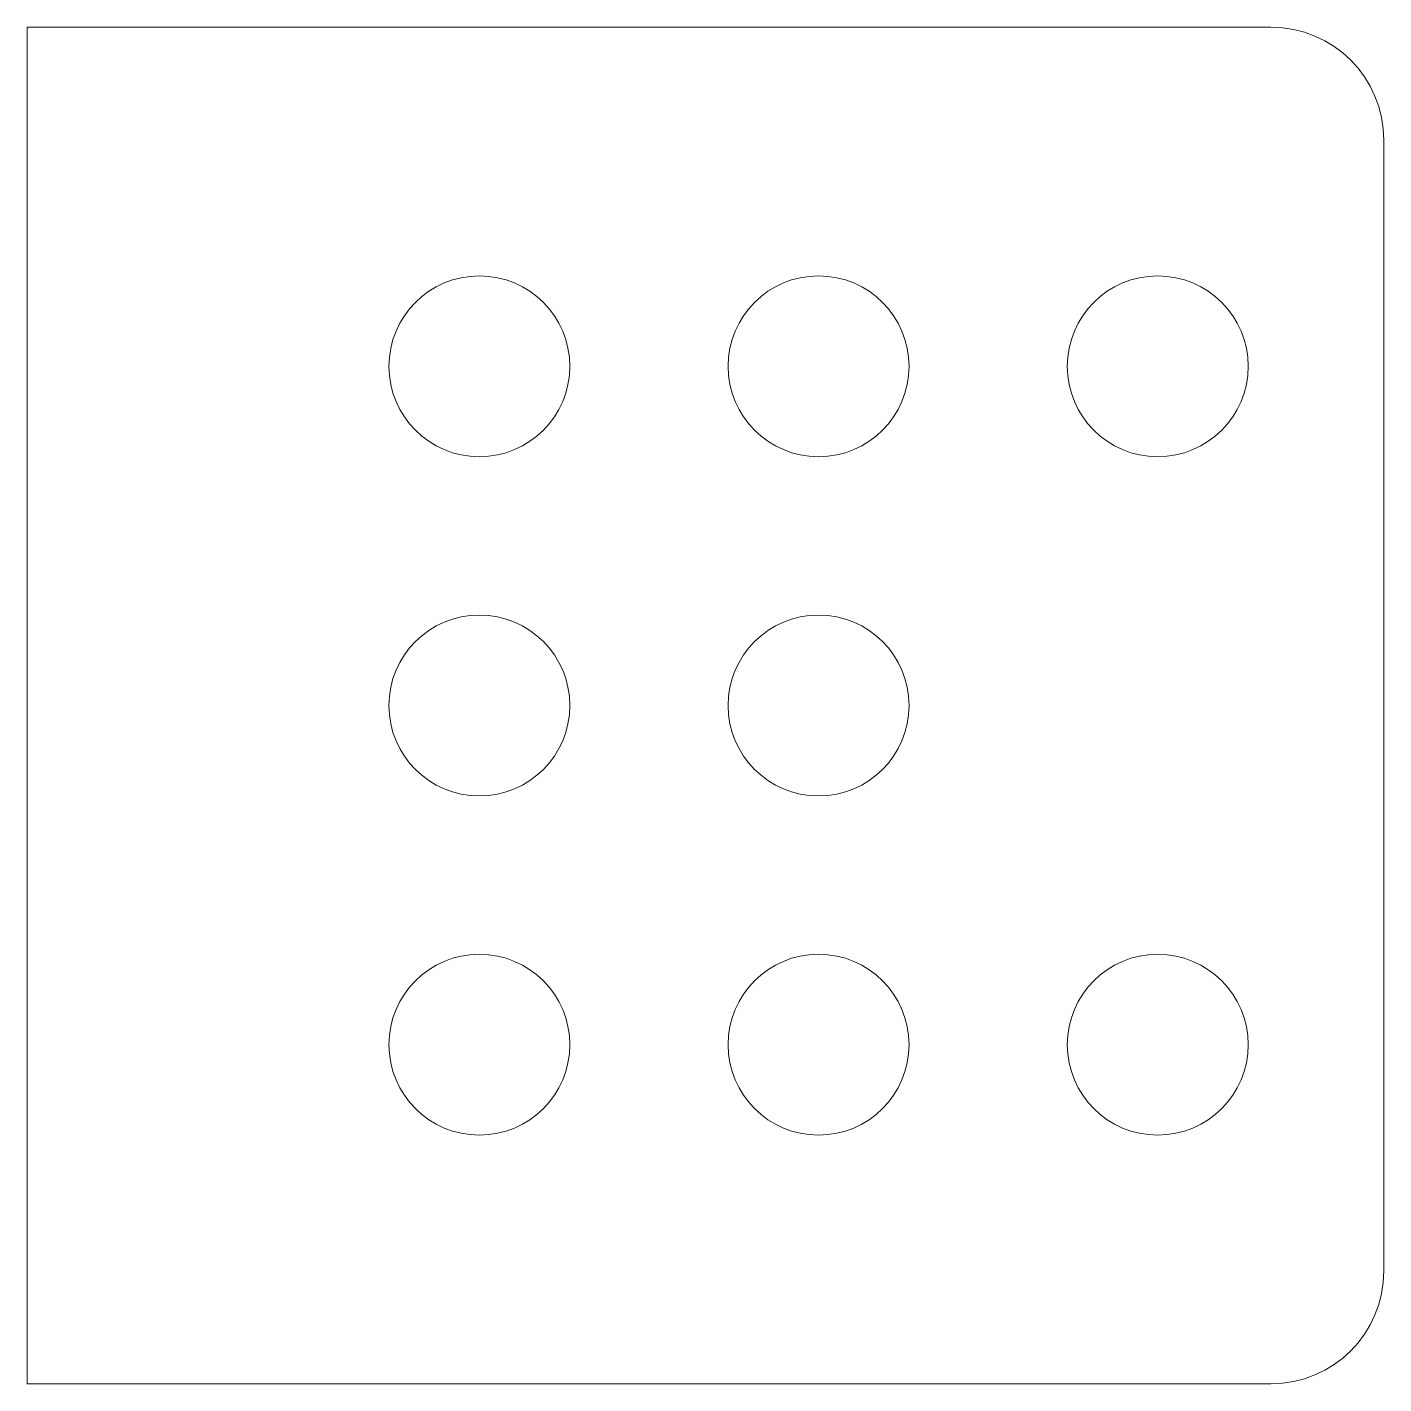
# Paper-space layout '_右视' of a CAD drawing. Header units: millimetres. Extents: x -3 to 21, y 0 to 24.
import ezdxf

# ---------------------------------------------------------------- set-up
doc = ezdxf.new("R2010")
doc.units = ezdxf.units.MM

psp = doc.layouts.new('_右视')

# ---------------------------------------------------------------- linework, layer by layer
at = {"color": 7, "linetype": 'Continuous', "lineweight": 15}
for p, q in [((-3, 24), (19, 24)), ((-3, 0), (-3, 24)), ((21, 2), (21, 22)), ((-3, 0), (19, 0))]:
    psp.add_line(p, q, dxfattribs=at)
for centre in [(5, 18), (11, 18), (17, 18), (5, 12), (11, 12), (5, 6), (11, 6), (17, 6)]:
    psp.add_circle(centre, 1.6, dxfattribs=at)
for centre, start, end in [((19, 22), 0, 90), ((19, 2), 270, 0)]:
    psp.add_arc(centre, 2, start, end, dxfattribs=at)

doc.saveas('drawing.dxf')
